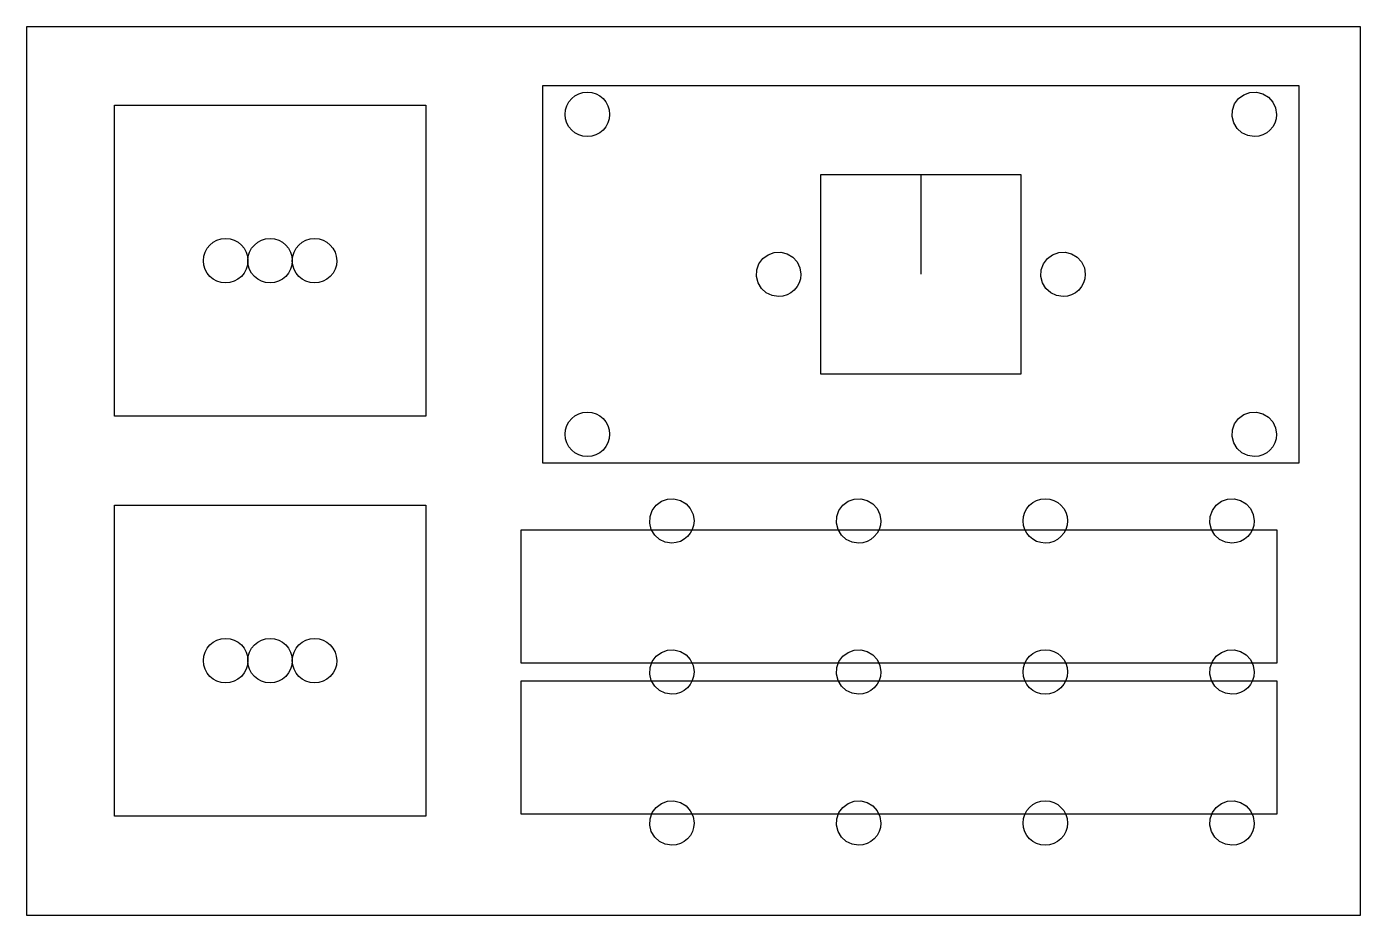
# Model space of a CAD drawing. Extents: x 0 to 300, y 0 to 200.
import ezdxf

# ---------------------------------------------------------------- set-up
doc = ezdxf.new("R2010")
doc.units = 0

msp = doc.modelspace()

# ---------------------------------------------------------------- linework, layer by layer
at = {"layer": 'Layer 1', "color": 7}
for points in [[(300.009632, 0.010251), (0.010001, 0.010251), (0.010001, 200.009999), (300.009632, 200.009999), (300.009632, 0.010251)], [(126.146401, 175.271291), (125.138727, 175.372873), (124.200177, 175.664215), (123.350856, 176.125211), (122.610871, 176.735755), (122.000327, 177.475741), (121.539331, 178.325062), (121.247989, 179.263612), (121.146406, 180.271285), (121.247989, 181.278958), (121.539331, 182.217508), (122.000327, 183.066829), (122.610871, 183.806815), (123.350856, 184.417359), (124.200177, 184.878355), (125.138727, 185.169697), (126.146401, 185.271279), (127.154074, 185.169697), (128.092624, 184.878355), (128.941945, 184.417359), (129.681931, 183.806815), (130.292474, 183.066829), (130.753471, 182.217508), (131.044813, 181.278958), (131.146395, 180.271285), (131.049434, 179.291279), (130.765793, 178.35787), (130.306337, 177.497286), (129.681931, 176.735755), (128.9204, 176.111348), (128.059816, 175.651893), (127.126406, 175.368252), (126.146401, 175.271291), (126.146401, 175.271291)], [(276.146219, 175.271291), (274.680107, 175.490829), (273.368371, 176.113942), (272.29071, 177.087373), (271.526826, 178.35787), (271.168597, 179.796394), (271.242298, 181.246735), (271.729229, 182.61488), (272.610689, 183.806815), (273.802623, 184.688275), (275.170768, 185.175206), (276.62111, 185.248907), (278.059634, 184.890677), (279.33013, 184.126794), (280.303562, 183.049133), (280.926674, 181.737396), (281.146213, 180.271285), (281.044631, 179.263612), (280.753289, 178.325062), (280.292292, 177.475741), (279.681749, 176.735755), (278.941763, 176.125211), (278.092442, 175.664215), (277.153892, 175.372873), (276.146219, 175.271291), (276.146219, 175.271291)], [(223.646287, 121.771893), (178.646344, 121.771893), (178.646344, 166.771836), (223.646287, 166.771836), (223.646287, 121.771893)], [(201.146315, 166.771836), (201.146315, 144.271864)], [(44.766911, 142.327993), (43.759238, 142.429575), (42.820688, 142.720917), (41.971367, 143.181913), (41.231382, 143.792457), (40.620838, 144.532443), (40.159841, 145.381764), (39.868499, 146.320314), (39.766917, 147.327987), (39.868499, 148.33566), (40.159841, 149.274211), (40.620838, 150.123531), (41.231382, 150.863517), (41.971367, 151.474061), (42.820688, 151.935057), (43.759238, 152.226399), (44.766911, 152.327981), (45.774585, 152.226399), (46.713135, 151.935057), (47.562456, 151.474061), (48.302441, 150.863517), (48.912985, 150.123531), (49.373981, 149.274211), (49.665324, 148.33566), (49.766906, 147.327987), (49.669945, 146.347982), (49.386304, 145.414572), (48.926848, 144.553988), (48.302441, 143.792457), (47.540911, 143.168051), (46.680326, 142.708595), (45.746917, 142.424954), (44.766911, 142.327993), (44.766911, 142.327993)], [(54.766884, 142.327993), (53.759211, 142.429575), (52.820661, 142.720917), (51.97134, 143.181913), (51.231354, 143.792457), (50.62081, 144.532443), (50.159814, 145.381764), (49.868472, 146.320314), (49.76689, 147.327987), (49.868472, 148.33566), (50.159814, 149.274211), (50.62081, 150.123531), (51.231354, 150.863517), (51.97134, 151.474061), (52.820661, 151.935057), (53.759211, 152.226399), (54.766884, 152.327981), (55.774557, 152.226399), (56.713108, 151.935057), (57.562428, 151.474061), (58.302414, 150.863517), (58.912958, 150.123531), (59.373954, 149.274211), (59.665296, 148.33566), (59.766878, 147.327987), (59.669917, 146.347982), (59.386276, 145.414572), (58.926821, 144.553988), (58.302414, 143.792457), (57.540883, 143.168051), (56.680299, 142.708595), (55.74689, 142.424954), (54.766884, 142.327993), (54.766884, 142.327993)], [(64.766875, 142.327993), (63.759202, 142.429575), (62.820652, 142.720917), (61.971331, 143.181913), (61.231345, 143.792457), (60.620802, 144.532443), (60.159805, 145.381764), (59.868463, 146.320314), (59.766881, 147.327987), (59.868463, 148.33566), (60.159805, 149.274211), (60.620802, 150.123531), (61.231345, 150.863517), (61.971331, 151.474061), (62.820652, 151.935057), (63.759202, 152.226399), (64.766875, 152.327981), (65.774549, 152.226399), (66.713099, 151.935057), (67.56242, 151.474061), (68.302405, 150.863517), (68.912949, 150.123531), (69.373945, 149.274211), (69.665287, 148.33566), (69.76687, 147.327987), (69.669908, 146.347982), (69.386268, 145.414572), (68.926812, 144.553988), (68.302405, 143.792457), (67.540875, 143.168051), (66.68029, 142.708595), (65.746881, 142.424954), (64.766875, 142.327993), (64.766875, 142.327993)], [(169.14635, 139.271334), (167.680239, 139.490872), (166.368502, 140.113985), (165.290842, 141.087416), (164.526958, 142.357913), (164.168729, 143.796437), (164.24243, 145.246778), (164.729361, 146.614923), (165.610821, 147.806858), (166.802755, 148.688318), (168.1709, 149.175249), (169.621241, 149.24895), (171.059765, 148.89072), (172.330262, 148.126837), (173.303694, 147.049176), (173.926806, 145.737439), (174.146345, 144.271328), (174.049384, 143.291322), (173.765743, 142.357913), (173.306287, 141.497329), (172.68188, 140.735798), (171.92035, 140.111391), (171.059765, 139.651936), (170.126356, 139.368295), (169.14635, 139.271334), (169.14635, 139.271334)], [(233.146269, 139.271334), (231.680158, 139.490872), (230.368421, 140.113985), (229.290761, 141.087416), (228.526877, 142.357913), (228.168648, 143.796437), (228.242349, 145.246778), (228.729279, 146.614923), (229.61074, 147.806858), (230.802674, 148.688318), (232.170819, 149.175249), (233.62116, 149.24895), (235.059684, 148.89072), (236.330181, 148.126837), (237.303613, 147.049176), (237.926725, 145.737439), (238.146264, 144.271328), (238.049302, 143.291322), (237.765662, 142.357913), (237.306206, 141.497329), (236.681799, 140.735798), (235.920269, 140.111391), (235.059684, 139.651936), (234.126275, 139.368295), (233.146269, 139.271334), (233.146269, 139.271334)], [(126.146401, 103.27138), (125.138727, 103.372962), (124.200177, 103.664305), (123.350856, 104.125301), (122.610871, 104.735845), (122.000327, 105.47583), (121.539331, 106.325151), (121.247989, 107.263701), (121.146406, 108.271374), (121.247989, 109.279048), (121.539331, 110.217598), (122.000327, 111.066919), (122.610871, 111.806904), (123.350856, 112.417448), (124.200177, 112.878444), (125.138727, 113.169787), (126.146401, 113.271369), (127.154074, 113.169787), (128.092624, 112.878444), (128.941945, 112.417448), (129.681931, 111.806904), (130.292474, 111.066919), (130.753471, 110.217598), (131.044813, 109.279048), (131.146395, 108.271374), (131.049434, 107.291369), (130.765793, 106.357959), (130.306337, 105.497375), (129.681931, 104.735845), (128.9204, 104.111438), (128.059816, 103.651982), (127.126406, 103.368341), (126.146401, 103.27138), (126.146401, 103.27138)], [(276.146219, 103.27138), (274.680107, 103.490919), (273.368371, 104.114031), (272.29071, 105.087463), (271.526826, 106.357959), (271.168597, 107.796484), (271.242298, 109.246825), (271.729229, 110.61497), (272.610689, 111.806904), (273.802623, 112.688364), (275.170768, 113.175295), (276.62111, 113.248996), (278.059634, 112.890767), (279.33013, 112.126883), (280.303562, 111.049222), (280.926674, 109.737486), (281.146213, 108.271374), (281.044631, 107.263701), (280.753289, 106.325151), (280.292292, 105.47583), (279.681749, 104.735845), (278.941763, 104.125301), (278.092442, 103.664305), (277.153892, 103.372962), (276.146219, 103.27138), (276.146219, 103.27138)], [(145.139687, 83.781148), (143.673576, 84.000687), (142.361839, 84.623799), (141.284178, 85.597231), (140.520295, 86.867728), (140.162065, 88.306252), (140.235766, 89.756593), (140.722697, 91.124738), (141.604157, 92.316673), (142.796092, 93.198133), (144.164237, 93.685063), (145.614578, 93.758764), (147.053102, 93.400535), (148.323599, 92.636651), (149.29703, 91.558991), (149.920143, 90.247254), (150.139681, 88.781143), (150.038099, 87.773469), (149.746757, 86.834919), (149.285761, 85.985598), (148.675217, 85.245613), (147.935232, 84.635069), (147.085911, 84.174073), (146.14736, 83.88273), (145.139687, 83.781148), (145.139687, 83.781148)], [(187.13963, 83.781148), (185.673518, 84.000687), (184.361782, 84.623799), (183.284121, 85.597231), (182.520237, 86.867728), (182.162008, 88.306252), (182.235709, 89.756593), (182.72264, 91.124738), (183.6041, 92.316673), (184.796034, 93.198133), (186.164179, 93.685063), (187.614521, 93.758764), (189.053045, 93.400535), (190.323541, 92.636651), (191.296973, 91.558991), (191.920085, 90.247254), (192.139624, 88.781143), (192.042663, 87.801137), (191.759022, 86.867728), (191.299566, 86.007143), (190.675159, 85.245613), (189.913629, 84.621206), (189.053045, 84.16175), (188.119635, 83.87811), (187.13963, 83.781148), (187.13963, 83.781148)], [(229.13958, 83.781148), (228.131907, 83.88273), (227.193357, 84.174073), (226.344036, 84.635069), (225.60405, 85.245613), (224.993506, 85.985598), (224.53251, 86.834919), (224.241168, 87.773469), (224.139586, 88.781143), (224.241168, 89.788816), (224.53251, 90.727366), (224.993506, 91.576687), (225.60405, 92.316673), (226.344036, 92.927216), (227.193357, 93.388213), (228.131907, 93.679555), (229.13958, 93.781137), (230.147253, 93.679555), (231.085803, 93.388213), (231.935124, 92.927216), (232.67511, 92.316673), (233.285654, 91.576687), (233.74665, 90.727366), (234.037992, 89.788816), (234.139574, 88.781143), (234.042613, 87.801137), (233.758972, 86.867728), (233.299517, 86.007143), (232.67511, 85.245613), (231.913579, 84.621206), (231.052995, 84.16175), (230.119586, 83.87811), (229.13958, 83.781148), (229.13958, 83.781148)], [(271.139528, 83.781148), (269.673416, 84.000687), (268.36168, 84.623799), (267.284019, 85.597231), (266.520135, 86.867728), (266.161906, 88.306252), (266.235607, 89.756593), (266.722538, 91.124738), (267.603998, 92.316673), (268.795932, 93.198133), (270.164077, 93.685063), (271.614419, 93.758764), (273.052943, 93.400535), (274.323439, 92.636651), (275.296871, 91.558991), (275.919984, 90.247254), (276.139522, 88.781143), (276.03794, 87.773469), (275.746598, 86.834919), (275.285602, 85.985598), (274.675058, 85.245613), (273.935072, 84.635069), (273.085751, 84.174073), (272.147201, 83.88273), (271.139528, 83.781148), (271.139528, 83.781148)], [(281.226091, 56.780717), (111.226309, 56.780717), (111.226309, 86.78068), (281.226091, 86.78068), (281.226091, 56.780717)], [(44.766911, 52.328106), (43.759238, 52.429688), (42.820688, 52.72103), (41.971367, 53.182027), (41.231382, 53.79257), (40.620838, 54.532556), (40.159841, 55.381877), (39.868499, 56.320427), (39.766917, 57.3281), (39.868499, 58.335774), (40.159841, 59.274324), (40.620838, 60.123645), (41.231382, 60.86363), (41.971367, 61.474174), (42.820688, 61.93517), (43.759238, 62.226513), (44.766911, 62.328095), (45.774585, 62.226513), (46.713135, 61.93517), (47.562456, 61.474174), (48.302441, 60.86363), (48.912985, 60.123645), (49.373981, 59.274324), (49.665324, 58.335774), (49.766906, 57.3281), (49.669945, 56.348095), (49.386304, 55.414685), (48.926848, 54.554101), (48.302441, 53.79257), (47.540911, 53.168164), (46.680326, 52.708708), (45.746917, 52.425067), (44.766911, 52.328106), (44.766911, 52.328106)], [(54.766884, 52.328106), (53.759211, 52.429688), (52.820661, 52.72103), (51.97134, 53.182027), (51.231354, 53.79257), (50.62081, 54.532556), (50.159814, 55.381877), (49.868472, 56.320427), (49.76689, 57.3281), (49.868472, 58.335774), (50.159814, 59.274324), (50.62081, 60.123645), (51.231354, 60.86363), (51.97134, 61.474174), (52.820661, 61.93517), (53.759211, 62.226513), (54.766884, 62.328095), (55.774557, 62.226513), (56.713108, 61.93517), (57.562428, 61.474174), (58.302414, 60.86363), (58.912958, 60.123645), (59.373954, 59.274324), (59.665296, 58.335774), (59.766878, 57.3281), (59.669917, 56.348095), (59.386276, 55.414685), (58.926821, 54.554101), (58.302414, 53.79257), (57.540883, 53.168164), (56.680299, 52.708708), (55.74689, 52.425067), (54.766884, 52.328106), (54.766884, 52.328106)], [(64.766875, 52.328106), (63.759202, 52.429688), (62.820652, 52.72103), (61.971331, 53.182027), (61.231345, 53.79257), (60.620802, 54.532556), (60.159805, 55.381877), (59.868463, 56.320427), (59.766881, 57.3281), (59.868463, 58.335774), (60.159805, 59.274324), (60.620802, 60.123645), (61.231345, 60.86363), (61.971331, 61.474174), (62.820652, 61.93517), (63.759202, 62.226513), (64.766875, 62.328095), (65.774549, 62.226513), (66.713099, 61.93517), (67.56242, 61.474174), (68.302405, 60.86363), (68.912949, 60.123645), (69.373945, 59.274324), (69.665287, 58.335774), (69.76687, 57.3281), (69.669908, 56.348095), (69.386268, 55.414685), (68.926812, 54.554101), (68.302405, 53.79257), (67.540875, 53.168164), (66.68029, 52.708708), (65.746881, 52.425067), (64.766875, 52.328106), (64.766875, 52.328106)], [(145.139687, 49.779185), (143.673576, 49.998723), (142.361839, 50.621836), (141.284178, 51.595268), (140.520295, 52.865764), (140.162065, 54.304288), (140.235766, 55.75463), (140.722697, 57.122775), (141.604157, 58.314709), (142.796092, 59.196169), (144.164237, 59.6831), (145.614578, 59.756801), (147.053102, 59.398572), (148.323599, 58.634688), (149.29703, 57.557027), (149.920143, 56.245291), (150.139681, 54.779179), (150.038099, 53.771506), (149.746757, 52.832956), (149.285761, 51.983635), (148.675217, 51.243649), (147.935232, 50.633105), (147.085911, 50.172109), (146.14736, 49.880767), (145.139687, 49.779185), (145.139687, 49.779185)], [(187.13963, 49.779185), (185.673518, 49.998723), (184.361782, 50.621836), (183.284121, 51.595268), (182.520237, 52.865764), (182.162008, 54.304288), (182.235709, 55.75463), (182.72264, 57.122775), (183.6041, 58.314709), (184.796034, 59.196169), (186.164179, 59.6831), (187.614521, 59.756801), (189.053045, 59.398572), (190.323541, 58.634688), (191.296973, 57.557027), (191.920085, 56.245291), (192.139624, 54.779179), (192.042663, 53.799174), (191.759022, 52.865764), (191.299566, 52.00518), (190.675159, 51.243649), (189.913629, 50.619243), (189.053045, 50.159787), (188.119635, 49.876146), (187.13963, 49.779185), (187.13963, 49.779185)], [(229.13958, 49.779185), (228.131907, 49.880767), (227.193357, 50.172109), (226.344036, 50.633105), (225.60405, 51.243649), (224.993506, 51.983635), (224.53251, 52.832956), (224.241168, 53.771506), (224.139586, 54.779179), (224.241168, 55.786852), (224.53251, 56.725403), (224.993506, 57.574724), (225.60405, 58.314709), (226.344036, 58.925253), (227.193357, 59.386249), (228.131907, 59.677591), (229.13958, 59.779173), (230.147253, 59.677591), (231.085803, 59.386249), (231.935124, 58.925253), (232.67511, 58.314709), (233.285654, 57.574724), (233.74665, 56.725403), (234.037992, 55.786852), (234.139574, 54.779179), (234.042613, 53.799174), (233.758972, 52.865764), (233.299517, 52.00518), (232.67511, 51.243649), (231.913579, 50.619243), (231.052995, 50.159787), (230.119586, 49.876146), (229.13958, 49.779185), (229.13958, 49.779185)], [(271.139528, 49.779185), (269.673416, 49.998723), (268.36168, 50.621836), (267.284019, 51.595268), (266.520135, 52.865764), (266.161906, 54.304288), (266.235607, 55.75463), (266.722538, 57.122775), (267.603998, 58.314709), (268.795932, 59.196169), (270.164077, 59.6831), (271.614419, 59.756801), (273.052943, 59.398572), (274.323439, 58.634688), (275.296871, 57.557027), (275.919984, 56.245291), (276.139522, 54.779179), (276.03794, 53.771506), (275.746598, 52.832956), (275.285602, 51.983635), (274.675058, 51.243649), (273.935072, 50.633105), (273.085751, 50.172109), (272.147201, 49.880767), (271.139528, 49.779185), (271.139528, 49.779185)], [(281.226091, 22.779759), (111.226309, 22.779759), (111.226309, 52.779722), (281.226091, 52.779722), (281.226091, 22.779759)], [(145.139687, 15.778227), (143.673576, 15.997765), (142.361839, 16.620878), (141.284178, 17.59431), (140.520295, 18.864806), (140.162065, 20.30333), (140.235766, 21.753672), (140.722697, 23.121816), (141.604157, 24.313751), (142.796092, 25.195211), (144.164237, 25.682142), (145.614578, 25.755843), (147.053102, 25.397613), (148.323599, 24.63373), (149.29703, 23.556069), (149.920143, 22.244332), (150.139681, 20.778221), (150.04272, 19.798216), (149.75908, 18.864806), (149.299624, 18.004222), (148.675217, 17.242691), (147.913687, 16.618285), (147.053102, 16.158829), (146.119693, 15.875188), (145.139687, 15.778227), (145.139687, 15.778227)], [(187.13963, 15.778227), (185.673518, 15.997765), (184.361782, 16.620878), (183.284121, 17.59431), (182.520237, 18.864806), (182.162008, 20.30333), (182.235709, 21.753672), (182.72264, 23.121816), (183.6041, 24.313751), (184.796034, 25.195211), (186.164179, 25.682142), (187.614521, 25.755843), (189.053045, 25.397613), (190.323541, 24.63373), (191.296973, 23.556069), (191.920085, 22.244332), (192.139624, 20.778221), (192.042663, 19.798216), (191.759022, 18.864806), (191.299566, 18.004222), (190.675159, 17.242691), (189.913629, 16.618285), (189.053045, 16.158829), (188.119635, 15.875188), (187.13963, 15.778227), (187.13963, 15.778227)], [(229.13958, 15.778227), (228.131907, 15.879809), (227.193357, 16.171151), (226.344036, 16.632147), (225.60405, 17.242691), (224.993506, 17.982677), (224.53251, 18.831998), (224.241168, 19.770548), (224.139586, 20.778221), (224.241168, 21.785894), (224.53251, 22.724444), (224.993506, 23.573765), (225.60405, 24.313751), (226.344036, 24.924295), (227.193357, 25.385291), (228.131907, 25.676633), (229.13958, 25.778215), (230.147253, 25.676633), (231.085803, 25.385291), (231.935124, 24.924295), (232.67511, 24.313751), (233.285654, 23.573765), (233.74665, 22.724444), (234.037992, 21.785894), (234.139574, 20.778221), (234.042613, 19.798216), (233.758972, 18.864806), (233.299517, 18.004222), (232.67511, 17.242691), (231.913579, 16.618285), (231.052995, 16.158829), (230.119586, 15.875188), (229.13958, 15.778227), (229.13958, 15.778227)], [(271.139528, 15.778227), (269.673416, 15.997765), (268.36168, 16.620878), (267.284019, 17.59431), (266.520135, 18.864806), (266.161906, 20.30333), (266.235607, 21.753672), (266.722538, 23.121816), (267.603998, 24.313751), (268.795932, 25.195211), (270.164077, 25.682142), (271.614419, 25.755843), (273.052943, 25.397613), (274.323439, 24.63373), (275.296871, 23.556069), (275.919984, 22.244332), (276.139522, 20.778221), (276.03794, 19.770548), (275.746598, 18.831998), (275.285602, 17.982677), (274.675058, 17.242691), (273.935072, 16.632147), (273.085751, 16.171151), (272.147201, 15.879809), (271.139528, 15.778227), (271.139528, 15.778227)]]:
    msp.add_lwpolyline(points, dxfattribs=at)
for points in [[(116.146423, 186.77181), (286.146197, 186.77181), (286.146197, 101.771918), (116.146423, 101.771918), (116.146423, 186.77181)], [(19.76694, 182.32848), (89.766852, 182.32848), (89.766852, 112.328568), (19.76694, 112.328568), (19.76694, 182.32848)], [(19.76694, 92.328594), (89.766852, 92.328594), (89.766852, 22.328682), (19.76694, 22.328682), (19.76694, 92.328594)]]:
    msp.add_lwpolyline(points, close=True, dxfattribs=at)

doc.saveas('drawing.dxf')
